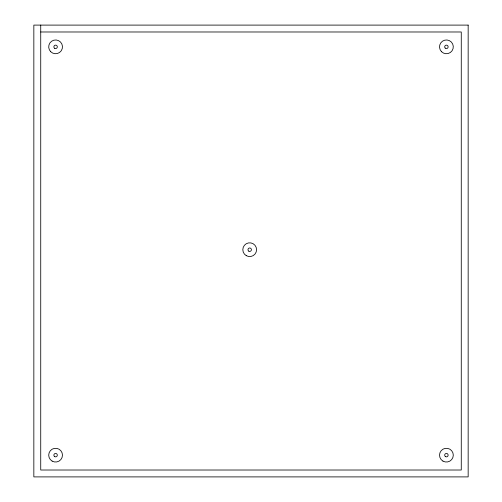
<?xml version="1.0" encoding="UTF-8"?>
<svg xmlns="http://www.w3.org/2000/svg" width="502" height="502" viewBox="0 0 502 502"><rect width="100%" height="100%" fill="white"/><g stroke="black" fill="none" stroke-linecap="round" stroke-linejoin="round"><path stroke-width="0.75" d="M40.731 31.984L461.269 31.984L461.269 470.016L40.731 470.016L40.731 25.1M468.159 25.1L33.841 25.1L33.841 476.9L468.159 476.9L468.159 25.1M441.54 51.719A6.884 6.884 0 0 0 453.061 48.631A6.884 6.884 0 0 0 444.628 40.198A6.884 6.884 0 0 0 441.54 51.719M445.192 48.066A1.719 1.719 0 0 0 448.073 47.295A1.719 1.719 0 0 0 445.964 45.186A1.719 1.719 0 0 0 445.192 48.066M442.965 461.112A6.884 6.884 0 0 0 453.293 455.151A6.884 6.884 0 0 0 442.965 449.19A6.884 6.884 0 0 0 442.965 461.112M445.55 456.644A1.719 1.719 0 0 0 448.129 455.151A1.719 1.719 0 0 0 445.55 453.664A1.719 1.719 0 0 0 445.55 456.644M50.721 51.719A6.884 6.884 0 0 0 62.242 48.631A6.884 6.884 0 0 0 53.808 40.198A6.884 6.884 0 0 0 50.721 51.719M54.731 48.336A1.719 1.719 0 0 0 57.316 46.849A1.719 1.719 0 0 0 54.731 45.356A1.719 1.719 0 0 0 54.731 48.336M52.152 461.112A6.884 6.884 0 0 0 62.474 455.151A6.884 6.884 0 0 0 52.152 449.19A6.884 6.884 0 0 0 52.152 461.112M54.731 456.644A1.719 1.719 0 0 0 57.316 455.151A1.719 1.719 0 0 0 54.731 453.664A1.719 1.719 0 0 0 54.731 456.644M246.256 255.656A6.884 6.884 0 0 0 256.578 249.695A6.884 6.884 0 0 0 246.256 243.734A6.884 6.884 0 0 0 246.256 255.656M248.835 251.188A1.719 1.719 0 0 0 251.414 249.695A1.719 1.719 0 0 0 248.835 248.208A1.719 1.719 0 0 0 248.835 251.188"/></g></svg>
